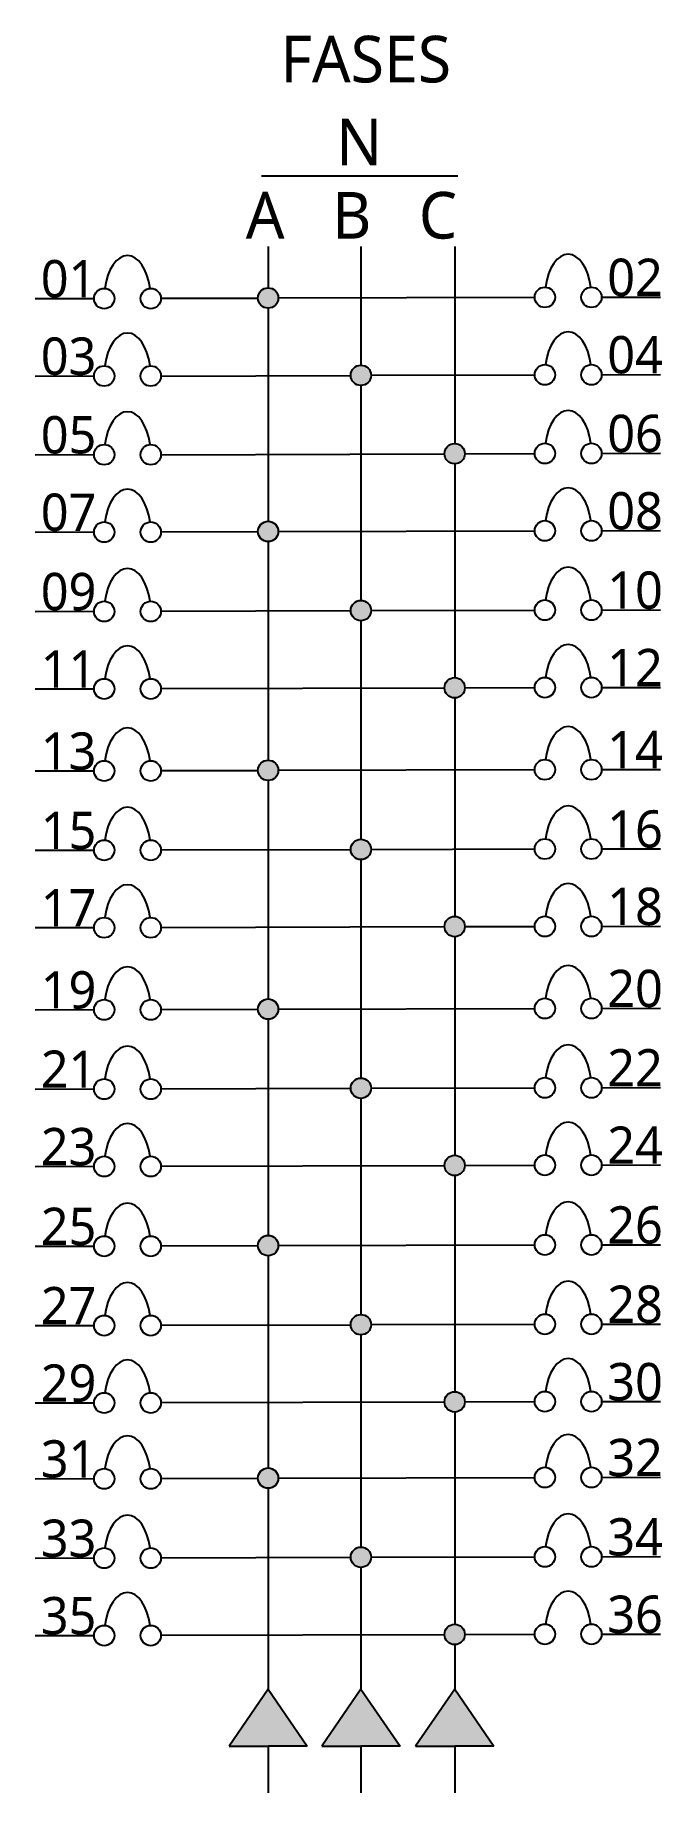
# Model space of a CAD drawing. Header units: millimetres. Extents: x -16.2 to 17.4, y -48.7 to 45.5.
import ezdxf

# ---------------------------------------------------------------- set-up
doc = ezdxf.new("R2010")
doc.units = ezdxf.units.MM

msp = doc.modelspace()

# ---------------------------------------------------------------- hatches: boundary and pattern name
h = msp.add_hatch(color=256)
h.dxf.hatch_style = 1
h.paths.add_polyline_path([(-3.181, 31.387, 1), (-4.27, 31.387, 1)])
h.paths.add_polyline_path([(0.703, 27.242, 1), (1.793, 27.242, 1)])
h.paths.add_polyline_path([(6.821, 23.043, 1), (5.732, 23.043, 1)])
h.paths.add_polyline_path([(-3.181, 18.873, 1), (-4.27, 18.873, 1)])
h.paths.add_polyline_path([(1.793, 14.634, 1), (0.703, 14.634, 1)])
h.paths.add_polyline_path([(6.821, 10.498, 1), (5.732, 10.498, 1)])
h = msp.add_hatch(color=256)
h.dxf.hatch_style = 1
h.paths.add_polyline_path([(-3.181, 6.072, 1), (-4.27, 6.072, 1)])
h.paths.add_polyline_path([(0.703, 1.833, 1), (1.793, 1.833, 1)])
h.paths.add_polyline_path([(6.821, -2.303, 1), (5.732, -2.303, 1)])
h = msp.add_hatch(color=256)
h.dxf.hatch_style = 1
h.paths.add_polyline_path([(-3.181, -6.725, 1), (-4.27, -6.725, 1)])
h.paths.add_polyline_path([(0.703, -10.964, 1), (1.793, -10.964, 1)])
h.paths.add_polyline_path([(6.821, -15.1, 1), (5.732, -15.1, 1)])
h = msp.add_hatch(color=256)
h.dxf.hatch_style = 1
h.paths.add_polyline_path([(-3.181, -19.399, 1), (-4.27, -19.399, 1)])
h.paths.add_polyline_path([(0.703, -23.638, 1), (1.793, -23.638, 1)])
h.paths.add_polyline_path([(6.821, -27.774, 1), (5.732, -27.774, 1)])
h = msp.add_hatch(color=256)
h.dxf.hatch_style = 1
h.paths.add_polyline_path([(-3.181, -31.864, 1), (-4.27, -31.864, 1)])
h.paths.add_polyline_path([(0.703, -36.103, 1), (1.793, -36.103, 1)])
h.paths.add_polyline_path([(6.821, -40.239, 1), (5.732, -40.239, 1)])
h = msp.add_hatch(color=256)
h.dxf.hatch_style = 1
h.paths.add_polyline_path([(-1.629, -46.221), (-3.726, -43.179), (-5.822, -46.221), (-3.726, -46.221)])
h = msp.add_hatch(color=256)
h.dxf.hatch_style = 1
h.paths.add_polyline_path([(3.345, -46.221), (1.248, -43.179), (-0.848, -46.221), (1.248, -46.221)])
h = msp.add_hatch(color=256)
h.dxf.hatch_style = 1
h.paths.add_polyline_path([(8.373, -46.221), (6.276, -43.179), (4.18, -46.221), (6.276, -46.221)])

# ---------------------------------------------------------------- linework, layer by layer
for p, q in [((-4.075, 37.938), (6.44, 37.938)), ((-3.726, 34.153), (-3.726, 31.932)), ((1.248, 34.153), (1.248, 27.787)), ((6.276, 34.153), (6.276, 23.587)), ((-16.223, 31.355), (-13.064, 31.363)), ((-9.478, 31.373), (-4.27, 31.386)), ((-3.181, 31.389), (10.569, 31.424)), ((14.155, 31.426), (17.314, 31.434)), ((-3.726, 30.843), (-3.726, 19.418)), ((-16.223, 27.206), (-13.064, 27.215)), ((-9.478, 27.206), (0.703, 27.241)), ((1.248, 26.698), (1.248, 15.179)), ((1.793, 27.244), (10.522, 27.274)), ((14.155, 27.277), (17.314, 27.285)), ((-16.223, 22.99), (-13.064, 22.998)), ((-9.478, 22.99), (5.732, 23.041)), ((6.821, 23.044), (10.522, 23.057)), ((14.155, 23.06), (17.314, 23.068)), ((6.276, 22.498), (6.276, 11.043)), ((-16.223, 18.841), (-13.064, 18.849)), ((-9.478, 18.858), (-4.27, 18.872)), ((-3.181, 18.874), (10.522, 18.91)), ((14.155, 18.911), (17.314, 18.919)), ((-3.726, 18.328), (-3.726, 6.617)), ((-16.223, 14.589), (-13.064, 14.597)), ((-9.478, 14.607), (0.703, 14.633)), ((1.793, 14.636), (10.522, 14.658)), ((14.155, 14.66), (17.314, 14.668)), ((1.248, 14.089), (1.248, 2.378)), ((-16.223, 10.44), (-13.064, 10.448)), ((-9.478, 10.458), (5.732, 10.497)), ((6.821, 10.5), (10.522, 10.509)), ((14.155, 10.511), (17.314, 10.519)), ((6.276, 9.953), (6.276, -1.758)), ((-16.223, 6.04), (-13.064, 6.048)), ((-9.478, 6.058), (-4.27, 6.071)), ((-3.181, 6.074), (10.522, 6.109)), ((14.155, 6.111), (17.314, 6.119)), ((-3.726, 5.528), (-3.726, -6.18)), ((-16.223, 1.788), (-13.064, 1.797)), ((-9.478, 1.806), (0.703, 1.832)), ((1.248, 1.289), (1.248, -10.419)), ((1.793, 1.835), (10.522, 1.857)), ((14.155, 1.859), (17.314, 1.867)), ((-16.223, -2.36), (-13.064, -2.352)), ((-9.478, -2.343), (5.732, -2.304)), ((6.821, -2.301), (10.522, -2.292)), ((14.155, -2.29), (17.314, -2.282)), ((6.276, -2.847), (6.276, -14.555)), ((-16.223, -6.757), (-13.064, -6.749)), ((-9.478, -6.74), (-4.27, -6.726)), ((-3.726, -7.27), (-3.726, -18.854)), ((-3.181, -6.723), (10.522, -6.688)), ((14.155, -6.687), (17.314, -6.679)), ((-16.223, -11.009), (-13.064, -11.001)), ((-9.478, -10.991), (0.703, -10.965)), ((1.793, -10.962), (10.522, -10.94)), ((14.155, -10.938), (17.314, -10.93)), ((1.248, -11.509), (1.248, -23.093)), ((-16.223, -15.158), (-13.064, -15.15)), ((-9.478, -15.14), (5.732, -15.101)), ((6.276, -15.645), (6.276, -27.229)), ((6.821, -15.098), (10.522, -15.089)), ((14.155, -15.087), (17.314, -15.079)), ((-16.223, -19.431), (-13.064, -19.423)), ((-9.478, -19.413), (-4.27, -19.4)), ((-3.181, -19.397), (10.522, -19.362)), ((14.155, -19.36), (17.314, -19.352)), ((-3.726, -19.943), (-3.726, -31.319)), ((-16.223, -23.683), (-13.064, -23.674)), ((-9.478, -23.665), (0.703, -23.639)), ((1.248, -24.182), (1.248, -35.558)), ((1.793, -23.636), (10.522, -23.614)), ((14.155, -23.612), (17.314, -23.604)), ((-16.223, -27.831), (-13.064, -27.823)), ((-9.478, -27.814), (5.732, -27.775)), ((6.821, -27.772), (10.522, -27.763)), ((14.155, -27.761), (17.314, -27.753)), ((6.276, -28.318), (6.276, -39.694)), ((-16.223, -31.896), (-13.064, -31.888)), ((-9.478, -31.879), (-4.27, -31.865)), ((-3.181, -31.863), (10.522, -31.827)), ((14.155, -31.826), (17.314, -31.818)), ((-3.726, -32.409), (-3.726, -43.179)), ((-16.223, -36.148), (-13.064, -36.14)), ((-9.478, -36.131), (0.703, -36.104)), ((1.248, -36.648), (1.248, -43.179)), ((1.793, -36.102), (10.522, -36.079)), ((14.155, -36.078), (17.314, -36.069)), ((-16.223, -40.297), (-13.064, -40.289)), ((-9.478, -40.28), (5.732, -40.24)), ((6.821, -40.238), (10.522, -40.228)), ((14.155, -40.226), (17.314, -40.218)), ((6.276, -40.784), (6.276, -43.179)), ((-3.726, -43.179), (-5.822, -46.221)), ((-3.726, -43.179), (-1.629, -46.221)), ((1.248, -43.179), (-0.848, -46.221)), ((1.248, -43.179), (3.345, -46.221)), ((6.276, -43.179), (4.18, -46.221)), ((6.276, -43.179), (8.373, -46.221)), ((-5.822, -46.221), (-3.726, -46.221)), ((-3.726, -46.221), (-3.726, -48.73)), ((-1.629, -46.221), (-3.726, -46.221)), ((-0.848, -46.221), (1.248, -46.221)), ((1.248, -46.221), (1.248, -48.73)), ((3.345, -46.221), (1.248, -46.221)), ((4.18, -46.221), (6.276, -46.221)), ((6.276, -46.221), (6.276, -48.73)), ((8.373, -46.221), (6.276, -46.221))]:
    msp.add_line(p, q)
for centre in [(-12.52, 31.355), (-10.022, 31.355), (-3.726, 31.387), (11.113, 31.424), (13.611, 31.424), (-12.52, 27.206), (-10.022, 27.206), (1.248, 27.242), (11.113, 27.275), (13.611, 27.275), (6.276, 23.043), (11.113, 23.059), (13.611, 23.059), (-12.52, 22.99), (-10.022, 22.99), (-12.52, 18.841), (-10.022, 18.841), (-3.726, 18.873), (11.113, 18.91), (13.611, 18.91), (-12.52, 14.589), (-10.022, 14.589), (1.248, 14.634), (11.113, 14.658), (13.611, 14.658), (-12.52, 10.44), (-10.022, 10.44), (6.276, 10.498), (11.113, 10.509), (13.611, 10.509), (-3.726, 6.072), (11.113, 6.109), (13.611, 6.109), (-12.52, 6.04), (-10.022, 6.04), (-12.52, 1.788), (-10.022, 1.788), (1.248, 1.833), (11.113, 1.857), (13.611, 1.857), (-12.52, -2.36), (-10.022, -2.36), (6.276, -2.303), (11.113, -2.291), (13.611, -2.291), (-12.52, -6.757), (-10.022, -6.757), (-3.726, -6.725), (11.113, -6.688), (13.611, -6.688), (-12.52, -11.009), (-10.022, -11.009), (1.248, -10.964), (11.113, -10.94), (13.611, -10.94), (-12.52, -15.158), (-10.022, -15.158), (6.276, -15.1), (11.113, -15.089), (13.611, -15.089), (11.113, -19.362), (13.611, -19.362), (-12.52, -19.431), (-10.022, -19.431), (-3.726, -19.399), (-12.52, -23.683), (-10.022, -23.683), (1.248, -23.638), (11.113, -23.614), (13.611, -23.614), (-12.52, -27.831), (-10.022, -27.831), (6.276, -27.774), (11.113, -27.762), (13.611, -27.762), (-12.52, -31.896), (-10.022, -31.896), (-3.726, -31.864), (11.113, -31.827), (13.611, -31.827), (-12.52, -36.148), (-10.022, -36.148), (1.248, -36.103), (11.113, -36.079), (13.611, -36.079), (-12.52, -40.297), (-10.022, -40.297), (6.276, -40.239), (11.113, -40.228), (13.611, -40.228)]:
    msp.add_circle(centre, 0.545)
for centre in [(-11.271, 31.355), (12.362, 31.424), (-11.271, 27.206), (12.362, 27.275), (-11.271, 22.99), (12.362, 23.059), (-11.271, 18.841), (12.362, 18.91), (12.362, 14.658), (-11.271, 14.589), (-11.271, 10.44), (12.362, 10.509), (-11.271, 6.04), (12.362, 6.109), (-11.271, 1.788), (12.362, 1.857), (12.362, -2.291), (-11.271, -2.36), (-11.271, -6.757), (12.362, -6.688), (-11.271, -11.009), (12.362, -10.94), (-11.271, -15.158), (12.362, -15.089), (-11.271, -19.431), (12.362, -19.362), (-11.271, -23.683), (12.362, -23.614), (-11.271, -27.831), (12.362, -27.762), (-11.271, -31.896), (12.362, -31.827), (-11.271, -36.148), (12.362, -36.079), (-11.271, -40.297), (12.362, -40.228)]:
    msp.add_ellipse(centre, major_axis=(0, -2.304), ratio=0.541821, start_param=8.092133, end_param=10.757423)

# ---------------------------------------------------------------- texts
at = {"attachment_point": 1}
for s, width, heights, insert, char_height in [('{\\fSegoe UI|b0|i0|c0|p34;FASES}', 0.91431, [0], (-3.069, 45.44), 2.5), ('{\\fSegoe UI|b0|i0|c0|p34;N}', 0.91431, [0], (-0.08, 40.999), 2.5), ('{\\fSegoe UI|b0|i0|c0|p34;A   B   C}', 16.36611, [4.706], (-4.926, 37.071), 2.5), ('{\\fSegoe UI|b0|i0|c0|p34;01}', 0.91431, [0], (-15.919, 33.421), 2), ('{\\fSegoe UI|b0|i0|c0|p34;02}', 0.91431, [0], (14.46, 33.496), 2), ('{\\fSegoe UI|b0|i0|c0|p34;03}', 0.91431, [0], (-15.919, 29.272), 2), ('{\\fSegoe UI|b0|i0|c0|p34;04}', 0.91431, [0], (14.46, 29.347), 2), ('{\\fSegoe UI|b0|i0|c0|p34;05}', 0.91431, [0], (-15.919, 25.055), 2), ('{\\fSegoe UI|b0|i0|c0|p34;06}', 0.91431, [0], (14.46, 25.13), 2), ('{\\fSegoe UI|b0|i0|c0|p34;07}', 0.91431, [0], (-15.919, 20.906), 2), ('{\\fSegoe UI|b0|i0|c0|p34;08}', 0.91431, [0], (14.46, 20.981), 2), ('{\\fSegoe UI|b0|i0|c0|p34;09}', 0.91431, [0], (-15.919, 16.654), 2), ('{\\fSegoe UI|b0|i0|c0|p34;10}', 0.91431, [0], (14.46, 16.729), 2), ('{\\fSegoe UI|b0|i0|c0|p34;11}', 0.91431, [0], (-15.919, 12.506), 2), ('{\\fSegoe UI|b0|i0|c0|p34;12}', 0.91431, [0], (14.46, 12.581), 2), ('{\\fSegoe UI|b0|i0|c0|p34;13}', 0.91431, [0], (-15.919, 8.105), 2), ('{\\fSegoe UI|b0|i0|c0|p34;14}', 0.91431, [0], (14.46, 8.18), 2), ('{\\fSegoe UI|b0|i0|c0|p34;15}', 0.91431, [0], (-15.919, 3.854), 2), ('{\\fSegoe UI|b0|i0|c0|p34;16}', 0.91431, [0], (14.46, 3.929), 2), ('{\\fSegoe UI|b0|i0|c0|p34;17}', 0.91431, [0], (-15.919, -0.295), 2), ('{\\fSegoe UI|b0|i0|c0|p34;18}', 0.91431, [0], (14.46, -0.22), 2), ('{\\fSegoe UI|b0|i0|c0|p34;19}', 0.91431, [0], (-15.919, -4.692), 2), ('{\\fSegoe UI|b0|i0|c0|p34;20}', 0.91431, [0], (14.46, -4.617), 2), ('{\\fSegoe UI|b0|i0|c0|p34;21}', 0.91431, [0], (-15.919, -8.944), 2), ('{\\fSegoe UI|b0|i0|c0|p34;22}', 0.91431, [0], (14.46, -8.868), 2), ('{\\fSegoe UI|b0|i0|c0|p34;23}', 0.91431, [0], (-15.919, -13.092), 2), ('{\\fSegoe UI|b0|i0|c0|p34;24}', 0.91431, [0], (14.46, -13.017), 2), ('{\\fSegoe UI|b0|i0|c0|p34;25}', 0.91431, [0], (-15.919, -17.366), 2), ('{\\fSegoe UI|b0|i0|c0|p34;26}', 0.91431, [0], (14.46, -17.291), 2), ('{\\fSegoe UI|b0|i0|c0|p34;27}', 0.91431, [0], (-15.919, -21.617), 2), ('{\\fSegoe UI|b0|i0|c0|p34;28}', 0.91431, [0], (14.46, -21.542), 2), ('{\\fSegoe UI|b0|i0|c0|p34;29}', 0.91431, [0], (-15.919, -25.766), 2), ('{\\fSegoe UI|b0|i0|c0|p34;30}', 0.91431, [0], (14.46, -25.691), 2), ('{\\fSegoe UI|b0|i0|c0|p34;31}', 0.91431, [0], (-15.919, -29.831), 2), ('{\\fSegoe UI|b0|i0|c0|p34;32}', 0.91431, [0], (14.46, -29.756), 2), ('{\\fSegoe UI|b0|i0|c0|p34;33}', 0.91431, [0], (-15.919, -34.083), 2), ('{\\fSegoe UI|b0|i0|c0|p34;34}', 0.91431, [0], (14.46, -34.008), 2), ('{\\fSegoe UI|b0|i0|c0|p34;35}', 0.91431, [0], (-15.919, -38.232), 2), ('{\\fSegoe UI|b0|i0|c0|p34;36}', 0.91431, [0], (14.46, -38.157), 2)]:
    msp.add_mtext_dynamic_manual_height_columns(s, width=width, gutter_width=12.5, heights=heights, dxfattribs=dict(at, insert=insert, char_height=char_height))

doc.saveas('drawing.dxf')
